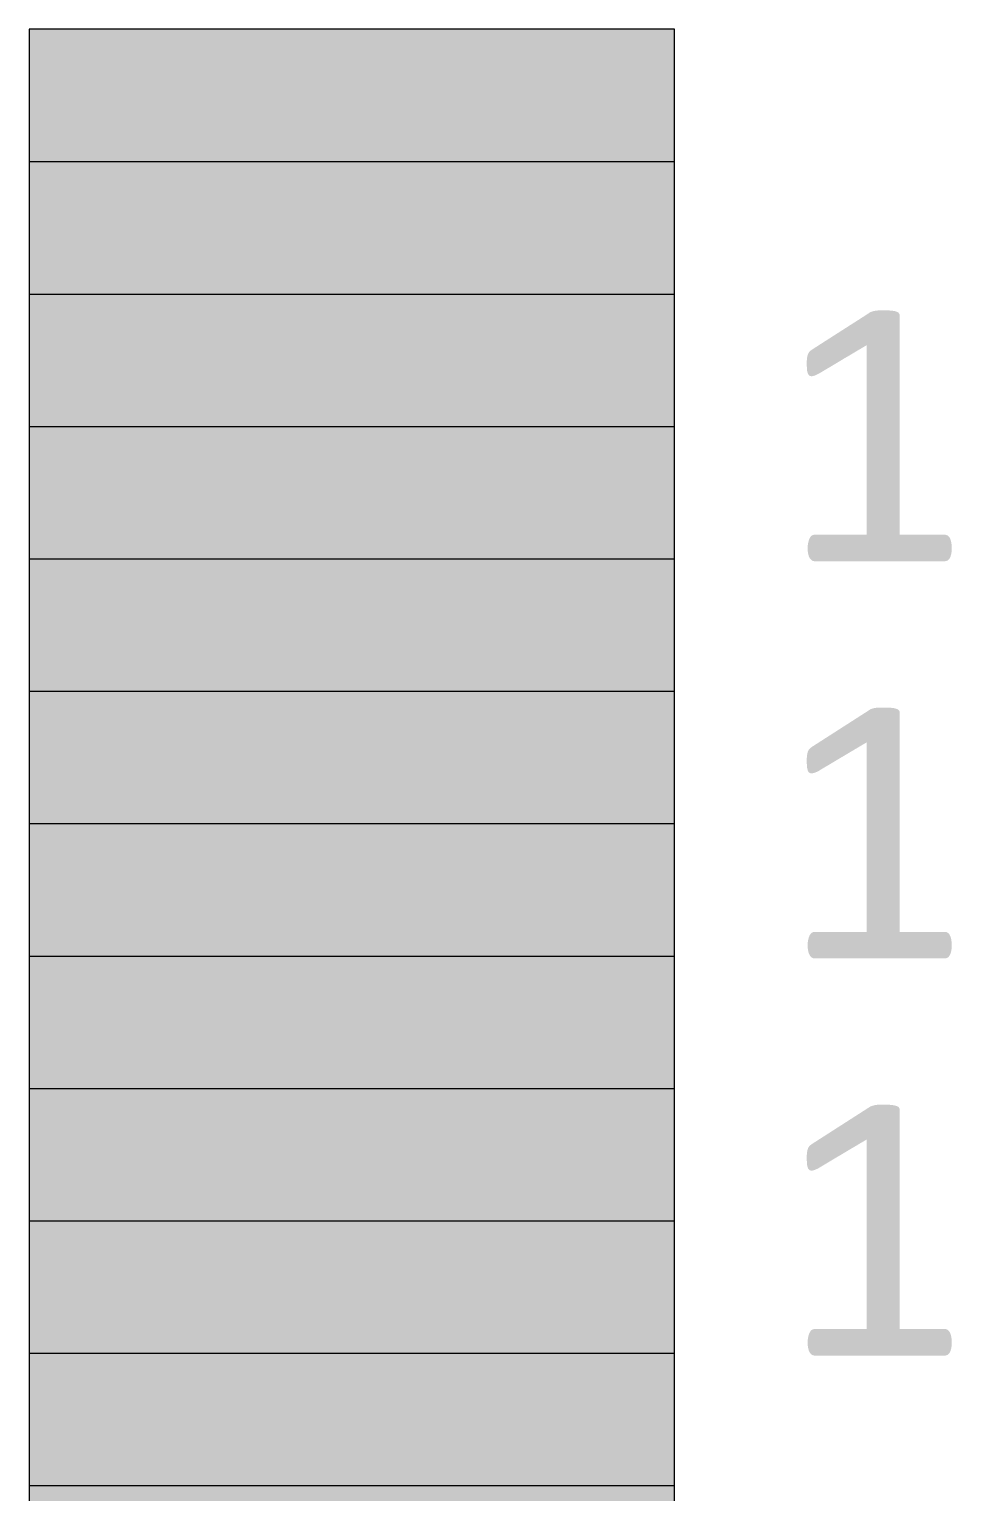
# Model space of a CAD drawing. Extents: x 79.49066 to 79.49309, y 16.68944 to 16.6915.
# Drawn here: x 79.4928573 to 79.4929736, y 16.6909299 to 16.6911145 of the extents above; entities that cross this region are included whole.
import ezdxf

# ---------------------------------------------------------------- set-up
doc = ezdxf.new("R2010")
doc.units = 0

msp = doc.modelspace()

# ---------------------------------------------------------------- hatches: boundary and pattern name
at = {"layer": 'GSLAYER', "true_color": 0xfcfcfc}
msp.add_hatch(color=256, dxfattribs=at).paths.add_polyline_path([(79.49293868, 16.69109778), (79.49293868, 16.69111448), (79.49285726, 16.69111448), (79.49285726, 16.69109778)])
at = {"layer": 'GSLAYER', "true_color": 0xf9f9f9}
msp.add_hatch(color=256, dxfattribs=at).paths.add_polyline_path([(79.49293868, 16.69108108), (79.49293868, 16.69109778), (79.49285726, 16.69109778), (79.49285726, 16.69108108)])
at = {"layer": 'GSLAYER', "true_color": 0xf6f6f6}
msp.add_hatch(color=256, dxfattribs=at).paths.add_polyline_path([(79.49293868, 16.69106438), (79.49293868, 16.69108108), (79.49285726, 16.69108108), (79.49285726, 16.69106438)])
at = {"layer": 'GSLAYER', "true_color": 0x000000}
for points in [[(79.49296707, 16.69107463), (79.49296707, 16.69107834), (79.49296706, 16.69107849), (79.492967, 16.69107862), (79.4929669, 16.69107873), (79.49296689, 16.69107875), (79.49296679, 16.6910788), (79.49296671, 16.69107884), (79.49296667, 16.69107885), (79.49296645, 16.69107892), (79.49296625, 16.69107895), (79.4929661, 16.69107898), (79.49296592, 16.69107899), (79.49296567, 16.69107901), (79.49296567, 16.69107901), (79.49296513, 16.69107902), (79.4929644, 16.69107901), (79.4929644, 16.69107901), (79.49296413, 16.69107899), (79.49296404, 16.69107898), (79.49296389, 16.69107895), (79.49296377, 16.69107892), (79.49296353, 16.69107885), (79.4929635, 16.69107884), (79.49296339, 16.6910788), (79.4929633, 16.69107875), (79.49296329, 16.69107873), (79.49296311, 16.69107862), (79.4929629, 16.69107849), (79.49296268, 16.69107834), (79.49295688, 16.69107463)], [(79.49295608, 16.69107072), (79.49295609, 16.69107072), (79.49295623, 16.69107076), (79.49295641, 16.69107081), (79.49295643, 16.69107083), (79.49295663, 16.69107092), (79.49295682, 16.69107101), (79.49295687, 16.69107103), (79.49295739, 16.69107135), (79.49295809, 16.69107176), (79.49295894, 16.69107227), (79.49295958, 16.69107265), (79.49296012, 16.69107298), (79.49296057, 16.69107324), (79.49296094, 16.69107346), (79.49296125, 16.69107364), (79.49296151, 16.6910738), (79.49296176, 16.69107395), (79.492962, 16.69107409), (79.4929629, 16.69107463), (79.49295688, 16.69107463), (79.49295605, 16.69107409), (79.49295585, 16.69107395), (79.49295569, 16.6910738), (79.49295557, 16.69107364), (79.49295549, 16.69107346), (79.49295542, 16.69107324), (79.49295538, 16.69107298), (79.49295535, 16.69107265), (79.49295534, 16.69107227), (79.49295536, 16.69107176), (79.4929554, 16.69107135), (79.49295549, 16.69107103), (79.4929555, 16.69107101), (79.49295555, 16.69107092), (79.49295563, 16.69107083), (79.49295565, 16.69107081), (79.49295572, 16.69107076), (79.49295583, 16.69107072), (79.49295585, 16.69107072), (79.49295595, 16.6910707)], [(79.49296707, 16.69105072), (79.49296707, 16.69107463), (79.4929629, 16.69107463), (79.4929629, 16.69105072)], [(79.49297276, 16.69104737), (79.49297293, 16.69104739), (79.49297309, 16.69104745), (79.49297324, 16.69104757), (79.49297337, 16.69104773), (79.49297348, 16.69104796), (79.49297356, 16.69104824), (79.49297362, 16.6910486), (79.49297363, 16.69104902), (79.49297362, 16.69104943), (79.49297357, 16.69104977), (79.4929735, 16.69105006), (79.4929734, 16.6910503), (79.49297328, 16.69105048), (79.49297312, 16.69105061), (79.49297295, 16.69105069), (79.49297276, 16.69105072), (79.49295634, 16.69105072), (79.49295615, 16.69105069), (79.49295598, 16.69105061), (79.49295584, 16.69105048), (79.49295572, 16.6910503), (79.49295562, 16.69105006), (79.49295554, 16.69104977), (79.49295548, 16.69104943), (79.49295546, 16.69104902), (79.49295548, 16.6910486), (79.49295554, 16.69104824), (79.49295562, 16.69104796), (79.49295574, 16.69104773), (79.49295588, 16.69104757), (79.49295602, 16.69104745), (79.49295617, 16.69104739), (79.49295634, 16.69104737)], [(79.49296707, 16.69102452), (79.49296707, 16.69102824), (79.49296706, 16.69102838), (79.492967, 16.69102852), (79.4929669, 16.69102863), (79.49296689, 16.69102864), (79.49296679, 16.6910287), (79.49296671, 16.69102874), (79.49296667, 16.69102875), (79.49296645, 16.69102882), (79.49296625, 16.69102885), (79.4929661, 16.69102887), (79.49296592, 16.69102889), (79.49296567, 16.69102891), (79.49296567, 16.69102891), (79.49296513, 16.69102892), (79.4929644, 16.69102891), (79.4929644, 16.69102891), (79.49296413, 16.69102889), (79.49296404, 16.69102887), (79.49296389, 16.69102885), (79.49296377, 16.69102882), (79.49296353, 16.69102875), (79.4929635, 16.69102874), (79.49296339, 16.6910287), (79.4929633, 16.69102864), (79.49296329, 16.69102863), (79.49296311, 16.69102852), (79.4929629, 16.69102838), (79.49296268, 16.69102824), (79.49295688, 16.69102452)], [(79.49295608, 16.69102061), (79.49295609, 16.69102062), (79.49295623, 16.69102066), (79.49295641, 16.69102071), (79.49295643, 16.69102072), (79.49295663, 16.69102081), (79.49295682, 16.6910209), (79.49295687, 16.69102093), (79.49295739, 16.69102125), (79.49295809, 16.69102166), (79.49295894, 16.69102217), (79.49295958, 16.69102255), (79.49296012, 16.69102287), (79.49296057, 16.69102314), (79.49296094, 16.69102336), (79.49296125, 16.69102354), (79.49296151, 16.6910237), (79.49296176, 16.69102384), (79.492962, 16.69102399), (79.4929629, 16.69102452), (79.49295688, 16.69102452), (79.49295605, 16.69102399), (79.49295585, 16.69102384), (79.49295569, 16.6910237), (79.49295557, 16.69102354), (79.49295549, 16.69102336), (79.49295542, 16.69102314), (79.49295538, 16.69102287), (79.49295535, 16.69102255), (79.49295534, 16.69102217), (79.49295536, 16.69102166), (79.4929554, 16.69102125), (79.49295549, 16.69102093), (79.4929555, 16.6910209), (79.49295555, 16.69102081), (79.49295563, 16.69102072), (79.49295565, 16.69102071), (79.49295572, 16.69102066), (79.49295583, 16.69102062), (79.49295585, 16.69102061), (79.49295595, 16.6910206)], [(79.49296707, 16.69100062), (79.49296707, 16.69102452), (79.4929629, 16.69102452), (79.4929629, 16.69100062)], [(79.49297276, 16.69099727), (79.49297293, 16.69099729), (79.49297309, 16.69099735), (79.49297324, 16.69099746), (79.49297337, 16.69099763), (79.49297348, 16.69099786), (79.49297356, 16.69099814), (79.49297362, 16.69099849), (79.49297363, 16.69099892), (79.49297362, 16.69099933), (79.49297357, 16.69099967), (79.4929735, 16.69099996), (79.4929734, 16.69100019), (79.49297328, 16.69100038), (79.49297312, 16.69100051), (79.49297295, 16.69100059), (79.49297276, 16.69100062), (79.49295634, 16.69100062), (79.49295615, 16.69100059), (79.49295598, 16.69100051), (79.49295584, 16.69100038), (79.49295572, 16.69100019), (79.49295562, 16.69099996), (79.49295554, 16.69099967), (79.49295548, 16.69099933), (79.49295546, 16.69099892), (79.49295548, 16.69099849), (79.49295554, 16.69099814), (79.49295562, 16.69099786), (79.49295574, 16.69099763), (79.49295588, 16.69099746), (79.49295602, 16.69099735), (79.49295617, 16.69099729), (79.49295634, 16.69099727)], [(79.49296707, 16.69097442), (79.49296707, 16.69097814), (79.49296706, 16.69097828), (79.492967, 16.69097842), (79.4929669, 16.69097853), (79.49296689, 16.69097854), (79.49296679, 16.69097859), (79.49296671, 16.69097864), (79.49296667, 16.69097865), (79.49296645, 16.69097871), (79.49296625, 16.69097875), (79.4929661, 16.69097877), (79.49296592, 16.69097879), (79.49296567, 16.69097881), (79.49296567, 16.69097881), (79.49296513, 16.69097882), (79.4929644, 16.69097881), (79.4929644, 16.69097881), (79.49296413, 16.69097879), (79.49296404, 16.69097877), (79.49296389, 16.69097875), (79.49296377, 16.69097871), (79.49296353, 16.69097865), (79.4929635, 16.69097864), (79.49296339, 16.69097859), (79.4929633, 16.69097854), (79.49296329, 16.69097853), (79.49296311, 16.69097842), (79.4929629, 16.69097828), (79.49296268, 16.69097814), (79.49295688, 16.69097442)], [(79.49295608, 16.69097051), (79.49295609, 16.69097051), (79.49295623, 16.69097055), (79.49295641, 16.69097061), (79.49295643, 16.69097062), (79.49295663, 16.69097071), (79.49295682, 16.6909708), (79.49295687, 16.69097083), (79.49295739, 16.69097114), (79.49295809, 16.69097156), (79.49295894, 16.69097207), (79.49295958, 16.69097245), (79.49296012, 16.69097277), (79.49296057, 16.69097304), (79.49296094, 16.69097326), (79.49296125, 16.69097344), (79.49296151, 16.6909736), (79.49296176, 16.69097374), (79.492962, 16.69097389), (79.4929629, 16.69097442), (79.49295688, 16.69097442), (79.49295605, 16.69097389), (79.49295585, 16.69097374), (79.49295569, 16.6909736), (79.49295557, 16.69097344), (79.49295549, 16.69097326), (79.49295542, 16.69097304), (79.49295538, 16.69097277), (79.49295535, 16.69097245), (79.49295534, 16.69097207), (79.49295536, 16.69097156), (79.4929554, 16.69097114), (79.49295549, 16.69097083), (79.4929555, 16.6909708), (79.49295555, 16.69097071), (79.49295563, 16.69097062), (79.49295565, 16.69097061), (79.49295572, 16.69097055), (79.49295583, 16.69097051), (79.49295585, 16.69097051), (79.49295595, 16.6909705)], [(79.49296707, 16.69095052), (79.49296707, 16.69097442), (79.4929629, 16.69097442), (79.4929629, 16.69095052)], [(79.49297276, 16.69094716), (79.49297293, 16.69094719), (79.49297309, 16.69094725), (79.49297324, 16.69094736), (79.49297337, 16.69094753), (79.49297348, 16.69094775), (79.49297356, 16.69094804), (79.49297362, 16.69094839), (79.49297363, 16.69094882), (79.49297362, 16.69094922), (79.49297357, 16.69094957), (79.4929735, 16.69094986), (79.4929734, 16.69095009), (79.49297328, 16.69095027), (79.49297312, 16.69095041), (79.49297295, 16.69095049), (79.49297276, 16.69095052), (79.49295634, 16.69095052), (79.49295615, 16.69095049), (79.49295598, 16.69095041), (79.49295584, 16.69095027), (79.49295572, 16.69095009), (79.49295562, 16.69094986), (79.49295554, 16.69094957), (79.49295548, 16.69094922), (79.49295546, 16.69094882), (79.49295548, 16.69094839), (79.49295554, 16.69094804), (79.49295562, 16.69094775), (79.49295574, 16.69094753), (79.49295588, 16.69094736), (79.49295602, 16.69094725), (79.49295617, 16.69094719), (79.49295634, 16.69094716)]]:
    msp.add_hatch(color=256, dxfattribs=at).paths.add_polyline_path(points)
at = {"layer": 'GSLAYER', "true_color": 0xf3f3f3}
msp.add_hatch(color=256, dxfattribs=at).paths.add_polyline_path([(79.49293868, 16.69104767), (79.49293868, 16.69106438), (79.49285726, 16.69106438), (79.49285726, 16.69104767)])
at = {"layer": 'GSLAYER', "true_color": 0xefefef}
msp.add_hatch(color=256, dxfattribs=at).paths.add_polyline_path([(79.49293868, 16.69103097), (79.49293868, 16.69104767), (79.49285726, 16.69104767), (79.49285726, 16.69103097)])
at = {"layer": 'GSLAYER', "true_color": 0xececec}
msp.add_hatch(color=256, dxfattribs=at).paths.add_polyline_path([(79.49293868, 16.69101427), (79.49293868, 16.69103097), (79.49285726, 16.69103097), (79.49285726, 16.69101427)])
at = {"layer": 'GSLAYER', "true_color": 0xe9e9e9}
msp.add_hatch(color=256, dxfattribs=at).paths.add_polyline_path([(79.49293868, 16.69099757), (79.49293868, 16.69101427), (79.49285726, 16.69101427), (79.49285726, 16.69099757)])
at = {"layer": 'GSLAYER', "true_color": 0xe5e5e5}
msp.add_hatch(color=256, dxfattribs=at).paths.add_polyline_path([(79.49293868, 16.69098087), (79.49293868, 16.69099757), (79.49285726, 16.69099757), (79.49285726, 16.69098087)])
at = {"layer": 'GSLAYER', "true_color": 0xe2e2e2}
msp.add_hatch(color=256, dxfattribs=at).paths.add_polyline_path([(79.49293868, 16.69096417), (79.49293868, 16.69098087), (79.49285726, 16.69098087), (79.49285726, 16.69096417)])
at = {"layer": 'GSLAYER', "true_color": 0xdfdfdf}
msp.add_hatch(color=256, dxfattribs=at).paths.add_polyline_path([(79.49293868, 16.69094747), (79.49293868, 16.69096417), (79.49285726, 16.69096417), (79.49285726, 16.69094747)])
at = {"layer": 'GSLAYER', "true_color": 0xdcdcdc}
msp.add_hatch(color=256, dxfattribs=at).paths.add_polyline_path([(79.49293868, 16.69093077), (79.49293868, 16.69094747), (79.49285726, 16.69094747), (79.49285726, 16.69093077)])
at = {"layer": 'GSLAYER', "true_color": 0xd8d8d8}
msp.add_hatch(color=256, dxfattribs=at).paths.add_polyline_path([(79.49293868, 16.69091407), (79.49293868, 16.69093077), (79.49285726, 16.69093077), (79.49285726, 16.69091407)])

# ---------------------------------------------------------------- linework, layer by layer
at = {"layer": 'GSLAYER', "true_color": 0x000000, "flags": 128}
msp.add_lwpolyline([(79.49285726, 16.68981181), (79.49293868, 16.68981181), (79.49293868, 16.69111448), (79.49285726, 16.69111448)], close=True, dxfattribs=at)
for points in [[(79.49285726, 16.69109778), (79.49293868, 16.69109778)], [(79.49285726, 16.69098087), (79.49293868, 16.69098087)]]:
    msp.add_lwpolyline(points, dxfattribs=at)
at = {"layer": 'GSLAYER', "true_color": 0xb3b3b3, "flags": 128}
for points in [[(79.49285726, 16.69108108), (79.49293868, 16.69108108)], [(79.49285726, 16.69106438), (79.49293868, 16.69106438)], [(79.49285726, 16.69104767), (79.49293868, 16.69104767)], [(79.49285726, 16.69103097), (79.49293868, 16.69103097)], [(79.49285726, 16.69101427), (79.49293868, 16.69101427)], [(79.49285726, 16.69099757), (79.49293868, 16.69099757)], [(79.49285726, 16.69096417), (79.49293868, 16.69096417)], [(79.49285726, 16.69094747), (79.49293868, 16.69094747)], [(79.49285726, 16.69093077), (79.49293868, 16.69093077)]]:
    msp.add_lwpolyline(points, dxfattribs=at)

doc.saveas('drawing.dxf')
